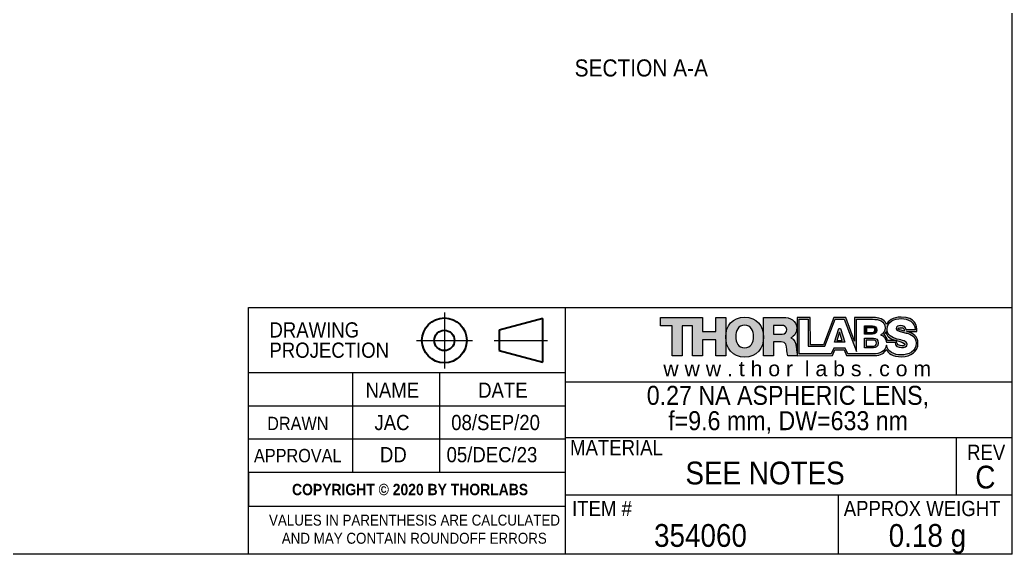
# Model space of a CAD drawing. Header units: millimetres. Extents: x 2 to 278, y 1 to 215.
# Drawn here: x 139.8 to 278, y 0.9 to 75.3 of the extents above; entities that cross this region are included whole.
import ezdxf

# ---------------------------------------------------------------- set-up
doc = ezdxf.new("R2010")
doc.units = ezdxf.units.MM
doc.header["$PDSIZE"] = -1
doc.linetypes.add('CENTERX2', pattern=[20.32, 12.7, -2.54, 2.54, -2.54])
doc.styles.add('SLDTEXTSTYLE0', font='GOTHIC.TTF', dxfattribs={"width": 0.913})
doc.styles.add('SLDTEXTSTYLE2', font='ARIAL.TTF')
doc.styles.add('SLDTEXTSTYLE3', font='GOTHICB.TTF', dxfattribs={"width": 0.913})

# ---------------------------------------------------------------- blocks, each defined once
blk = doc.blocks.new('Third Angle Projection Block')
at = {"color": 7, "linetype": 'CENTERX2', "lineweight": 18}
for p, q in [((101.48, 23.81), (101.48, 14.07)), ((96.6, 18.94), (106.35, 18.94)), ((110.14, 18.94), (119.45, 18.94))]:
    blk.add_line(p, q, dxfattribs=at)
at = {"color": 7, "linetype": 'Continuous', "lineweight": 35}
for p, q in [((118.62, 22.75), (111, 20.71)), ((118.62, 15.13), (118.62, 22.75)), ((111, 20.71), (111, 17.17)), ((111, 17.17), (118.62, 15.13))]:
    blk.add_line(p, q, dxfattribs=at)
for radius in [3.9, 1.77]:
    blk.add_circle((101.48, 18.94), radius, dxfattribs=at)
at = {"color": 7, "linetype": 'Continuous', "lineweight": 0}
blk.add_point((101.48, 18.94), dxfattribs=at)
blk = doc.blocks.new('THORLABS LOGO1')
at = {"linetype": 'Continuous'}
blk.add_hatch(color=7, dxfattribs=at).paths.add_polyline_path([(53.56, 28.7), (47.97, 28.7), (47.97, 45.26), (42.18, 45.26), (42.18, 28.7), (36.6, 28.7), (36.6, 45.26), (30.2, 45.26), (30.2, 50.05), (53.56, 50.05), (53.56, 42.27), (60.91, 42.27), (60.91, 50.05), (66.5, 50.05), (66.5, 28.7), (60.91, 28.7), (60.91, 37.49), (53.56, 37.49)], flags=0)
h = blk.add_hatch(color=7, dxfattribs=at)
edge = h.paths.add_edge_path(flags=0)
edge.add_spline(control_points=[(77.03, 50.19), (83.78, 50.2), (87.6, 45.28), (87.61, 39.09), (87.62, 32.9), (83.82, 27.96), (77.07, 27.95)], knot_values=[0, 0, 0, 0, 1, 1, 1, 2, 2, 2, 2], weights=[1, 1, 1, 1, 1, 1, 1], degree=3, periodic=0)
edge.add_spline(control_points=[(77.07, 27.95), (70.31, 27.96), (66.51, 32.9), (66.52, 39.09), (66.52, 39.1), (66.52, 39.11), (66.52, 39.13)], knot_values=[2, 2, 2, 2, 3, 3, 3, 3.002118, 3.002118, 3.002118, 3.002118], weights=[1, 1, 1, 1, 1, 1, 1], degree=3, periodic=0)
edge.add_spline(control_points=[(66.52, 39.13), (66.52, 45.27), (70.31, 50.18), (77.03, 50.19)], knot_values=[3.002118, 3.002118, 3.002118, 3.002118, 4, 4, 4, 4], weights=[1, 1, 1, 1], degree=3, periodic=0)
edge = h.paths.add_edge_path(flags=0)
edge.add_spline(control_points=[(77.03, 45.73), (73.43, 45.73), (72.05, 42.56), (72.05, 39.39)], knot_values=[2, 2, 2, 2, 3, 3, 3, 3], weights=[1, 1, 1, 1], degree=3, periodic=0)
edge.add_spline(control_points=[(72.05, 39.39), (72.05, 36.23), (73.43, 33.06), (77.03, 33.06)], knot_values=[3, 3, 3, 3, 4, 4, 4, 4], weights=[1, 1, 1, 1], degree=3, periodic=0)
edge.add_spline(control_points=[(77.03, 33.06), (80.64, 33.06), (82.02, 36.23), (82.02, 39.39)], knot_values=[0, 0, 0, 0, 1, 1, 1, 1], weights=[1, 1, 1, 1], degree=3, periodic=0)
edge.add_spline(control_points=[(82.02, 39.39), (82.02, 42.56), (80.64, 45.73), (77.03, 45.73)], knot_values=[1, 1, 1, 1, 2, 2, 2, 2], weights=[1, 1, 1, 1], degree=3, periodic=0)
h = blk.add_hatch(color=7, dxfattribs=at)
edge = h.paths.add_edge_path(flags=0)
edge.add_line((106.37, 29.72), (106.37, 28.7))
edge.add_line((106.37, 28.7), (101.19, 28.7))
edge.add_spline(control_points=[(101.19, 28.7), (100.71, 29.42), (100.62, 31.51), (100.56, 32.11)], knot_values=[7, 7, 7, 7, 8, 8, 8, 8], weights=[1, 1, 1, 1], degree=3, periodic=0)
edge.add_spline(control_points=[(100.56, 32.11), (100.41, 34.26), (100.05, 36.47), (97.44, 36.47)], knot_values=[8, 8, 8, 8, 9, 9, 9, 9], weights=[1, 1, 1, 1], degree=3, periodic=0)
edge.add_line((97.44, 36.47), (93.21, 36.47))
edge.add_line((93.21, 36.47), (93.21, 28.7))
edge.add_line((93.21, 28.7), (87.62, 28.7))
edge.add_line((87.62, 28.7), (87.62, 50.05))
edge.add_line((87.62, 50.05), (98.55, 50.05))
edge.add_spline(control_points=[(98.55, 50.05), (102.33, 50.05), (106.06, 48.34), (106.06, 44.04)], knot_values=[1, 1, 1, 1, 2, 2, 2, 2], weights=[1, 1, 1, 1], degree=3, periodic=0)
edge.add_spline(control_points=[(106.06, 44.04), (106.06, 41.73), (104.95, 39.55), (102.69, 38.69)], knot_values=[2, 2, 2, 2, 3, 3, 3, 3], weights=[1, 1, 1, 1], degree=3, periodic=0)
edge.add_line((102.69, 38.69), (102.69, 38.63))
edge.add_spline(control_points=[(102.69, 38.63), (104.98, 38.09), (105.64, 35.55), (105.82, 33.51)], knot_values=[4, 4, 4, 4, 5, 5, 5, 5], weights=[1, 1, 1, 1], degree=3, periodic=0)
edge.add_spline(control_points=[(105.82, 33.51), (105.88, 32.85), (106, 30.96), (106.37, 29.72)], knot_values=[5, 5, 5, 5, 5.740443, 5.740443, 5.740443, 5.740443], weights=[1, 1, 1, 1], degree=3, periodic=0)
edge = h.paths.add_edge_path(flags=0)
edge.add_line((97.65, 45.61), (93.21, 45.61))
edge.add_line((93.21, 45.61), (93.21, 40.8))
edge.add_line((93.21, 40.8), (97.89, 40.8))
edge.add_spline(control_points=[(97.89, 40.8), (99.57, 40.8), (100.47, 41.7), (100.47, 43.31)], knot_values=[1, 1, 1, 1, 2, 2, 2, 2], weights=[1, 1, 1, 1], degree=3, periodic=0)
edge.add_spline(control_points=[(100.47, 43.31), (100.47, 44.9), (99.21, 45.61), (97.65, 45.61)], knot_values=[2, 2, 2, 2, 3, 3, 3, 3], weights=[1, 1, 1, 1], degree=3, periodic=0)
h = blk.add_hatch(color=7, dxfattribs=at)
edge = h.paths.add_edge_path(flags=0)
edge.add_spline(control_points=[(149.68, 28.76), (152.52, 28.81), (155.17, 30.16), (155.98, 32.14)], knot_values=[19, 19, 19, 19, 20, 20, 20, 20], weights=[1, 1, 1, 1], degree=3, periodic=0)
edge.add_spline(control_points=[(155.98, 32.14), (156.75, 30.16), (159.42, 28.16), (164.59, 28.16)], knot_values=[20, 20, 20, 20, 21, 21, 21, 21], weights=[1, 1, 1, 1], degree=3, periodic=0)
edge.add_spline(control_points=[(164.59, 28.16), (169.77, 28.16), (173.62, 31.31), (173.62, 35.45)], knot_values=[21, 21, 21, 21, 22, 22, 22, 22], weights=[1, 1, 1, 1], degree=3, periodic=0)
edge.add_spline(control_points=[(173.62, 35.45), (173.62, 39.66), (171.19, 41.16), (167.34, 42.17)], knot_values=[22, 22, 22, 22, 23, 23, 23, 23], weights=[1, 1, 1, 1], degree=3, periodic=0)
edge.add_spline(control_points=[(167.34, 42.17), (167.28, 42.18), (167.24, 42.2), (167.19, 42.21)], knot_values=[0, 0, 0, 0, 1, 1, 1, 1], weights=[1, 1, 1, 1], degree=3, periodic=0)
edge.add_line((167.19, 42.21), (173.07, 42.17))
edge.add_spline(control_points=[(173.07, 42.17), (173.07, 45.27), (172.46, 50.25), (164.19, 50.25)], knot_values=[2, 2, 2, 2, 3, 3, 3, 3], weights=[1, 1, 1, 1], degree=3, periodic=0)
edge.add_spline(control_points=[(164.19, 50.25), (159.36, 50.25), (156.98, 47.9), (156.02, 46.19)], knot_values=[3, 3, 3, 3, 4, 4, 4, 4], weights=[1, 1, 1, 1], degree=3, periodic=0)
edge.add_spline(control_points=[(156.02, 46.19), (155.12, 47.9), (154.59, 50.05), (147.73, 50.05)], knot_values=[4, 4, 4, 4, 5, 5, 5, 5], weights=[1, 1, 1, 1], degree=3, periodic=0)
edge.add_line((147.73, 50.05), (138.3, 50.05))
edge.add_line((138.3, 50.05), (138.3, 36.75))
edge.add_line((138.3, 36.75), (133.38, 50.05))
edge.add_line((133.38, 50.05), (126.78, 50.05))
edge.add_line((126.78, 50.05), (121.04, 34.84))
edge.add_line((121.04, 34.84), (113.73, 34.79))
edge.add_line((113.73, 34.79), (113.64, 50.05))
edge.add_line((113.64, 50.05), (106.38, 50.05))
edge.add_line((106.38, 50.05), (106.37, 28.7))
edge.add_line((106.37, 28.7), (126.07, 28.76))
edge.add_line((126.07, 28.76), (127.34, 31.91))
edge.add_line((127.34, 31.91), (132.52, 31.91))
edge.add_line((132.52, 31.91), (133.73, 28.76))
edge.add_line((133.73, 28.76), (149.68, 28.76))
edge = h.paths.add_edge_path(flags=0)
edge.add_spline(control_points=[(164.24, 44.24), (165.39, 44.21), (165.75, 43.97), (165.86, 43.28)], knot_values=[2, 2, 2, 2, 3, 3, 3, 3], weights=[1, 1, 1, 1], degree=3, periodic=0)
edge.add_spline(control_points=[(165.86, 43.28), (165.91, 43), (165.91, 42.83), (165.91, 42.47)], knot_values=[3, 3, 3, 3, 4, 4, 4, 4], weights=[1, 1, 1, 1], degree=3, periodic=0)
edge.add_spline(control_points=[(165.91, 42.47), (163.24, 43.15), (162.51, 43.26), (162.51, 43.83)], knot_values=[0, 0, 0, 0, 1, 1, 1, 1], weights=[1, 1, 1, 1], degree=3, periodic=0)
edge.add_spline(control_points=[(162.51, 43.83), (162.51, 44.09), (163.68, 44.26), (164.24, 44.24)], knot_values=[1, 1, 1, 1, 2, 2, 2, 2], weights=[1, 1, 1, 1], degree=3, periodic=0)
edge = h.paths.add_edge_path(flags=0)
edge.add_spline(control_points=[(166.33, 35.1), (166.09, 34.16), (165.4, 33.89), (163.61, 34.38)], knot_values=[4, 4, 4, 4, 5, 5, 5, 5], weights=[1, 1, 1, 1], degree=3, periodic=0)
edge.add_spline(control_points=[(163.61, 34.38), (161.73, 34.9), (161.7, 35.93), (161.7, 37.09)], knot_values=[5, 5, 5, 5, 6, 6, 6, 6], weights=[1, 1, 1, 1], degree=3, periodic=0)
edge.add_spline(control_points=[(161.7, 37.09), (164.07, 36.41), (166.45, 35.6), (166.33, 35.1)], knot_values=[3, 3, 3, 3, 4, 4, 4, 4], weights=[1, 1, 1, 1], degree=3, periodic=0)
edge = h.paths.add_edge_path(flags=0)
edge.add_spline(control_points=[(148.33, 48.99), (151.65, 49.04), (155.3, 48.18), (155.3, 44.17)], knot_values=[16, 16, 16, 16, 17, 17, 17, 17], weights=[1, 1, 1, 1], degree=3, periodic=0)
edge.add_spline(control_points=[(155.3, 44.17), (155.3, 42.45), (154.27, 41.05), (152.76, 40.3)], knot_values=[17, 17, 17, 17, 18, 18, 18, 18], weights=[1, 1, 1, 1], degree=3, periodic=0)
edge.add_spline(control_points=[(152.76, 40.3), (154.66, 39.75), (155.88, 38.19), (156.06, 36.23)], knot_values=[18, 18, 18, 18, 19, 19, 19, 19], weights=[1, 1, 1, 1], degree=3, periodic=0)
edge.add_line((156.06, 36.23), (160.86, 36.23))
edge.add_spline(control_points=[(160.86, 36.23), (160.97, 33.97), (162.37, 33.25), (164.51, 33.25)], knot_values=[20, 20, 20, 20, 21, 21, 21, 21], weights=[1, 1, 1, 1], degree=3, periodic=0)
edge.add_spline(control_points=[(164.51, 33.25), (166.02, 33.25), (167.59, 33.79), (167.59, 35.21)], knot_values=[21, 21, 21, 21, 22, 22, 22, 22], weights=[1, 1, 1, 1], degree=3, periodic=0)
edge.add_spline(control_points=[(167.59, 35.21), (167.59, 36.91), (164.83, 37.23), (162.05, 38.01)], knot_values=[22, 22, 22, 22, 23, 23, 23, 23], weights=[1, 1, 1, 1], degree=3, periodic=0)
edge.add_spline(control_points=[(162.05, 38.01), (159.29, 38.79), (156.4, 40.03), (156.4, 43.55)], knot_values=[23, 23, 23, 23, 24, 24, 24, 24], weights=[1, 1, 1, 1], degree=3, periodic=0)
edge.add_spline(control_points=[(156.4, 43.55), (156.4, 47.75), (160.64, 49.39), (164.26, 49.39)], knot_values=[24, 24, 24, 24, 25, 25, 25, 25], weights=[1, 1, 1, 1], degree=3, periodic=0)
edge.add_spline(control_points=[(164.26, 49.39), (168.1, 49.39), (171.97, 47.54), (171.99, 43.2)], knot_values=[25, 25, 25, 25, 26, 26, 26, 26], weights=[1, 1, 1, 1], degree=3, periodic=0)
edge.add_line((171.99, 43.2), (166.97, 43.2))
edge.add_spline(control_points=[(166.97, 43.2), (167.05, 44.95), (165.4, 45.52), (163.86, 45.52)], knot_values=[27, 27, 27, 27, 28, 28, 28, 28], weights=[1, 1, 1, 1], degree=3, periodic=0)
edge.add_spline(control_points=[(163.86, 45.52), (162.78, 45.52), (161.43, 45.14), (161.43, 43.88)], knot_values=[28, 28, 28, 28, 29, 29, 29, 29], weights=[1, 1, 1, 1], degree=3, periodic=0)
edge.add_spline(control_points=[(161.43, 43.88), (161.43, 42.4), (164.21, 42.13), (167.02, 41.35)], knot_values=[29, 29, 29, 29, 30, 30, 30, 30], weights=[1, 1, 1, 1], degree=3, periodic=0)
edge.add_spline(control_points=[(167.02, 41.35), (169.8, 40.57), (172.61, 39.27), (172.61, 35.8)], knot_values=[30, 30, 30, 30, 31, 31, 31, 31], weights=[1, 1, 1, 1], degree=3, periodic=0)
edge.add_spline(control_points=[(172.61, 35.8), (172.61, 30.93), (168.45, 29.12), (164.21, 29.12)], knot_values=[31, 31, 31, 31, 32, 32, 32, 32], weights=[1, 1, 1, 1], degree=3, periodic=0)
edge.add_spline(control_points=[(164.21, 29.12), (160.29, 29.12), (156.78, 30.89), (156, 34.65)], knot_values=[0, 0, 0, 0, 1, 1, 1, 1], weights=[1, 1, 1, 1], degree=3, periodic=0)
edge.add_spline(control_points=[(156, 34.65), (155.49, 30.98), (152.35, 29.7), (148.57, 29.7)], knot_values=[1, 1, 1, 1, 2, 2, 2, 2], weights=[1, 1, 1, 1], degree=3, periodic=0)
edge.add_line((148.57, 29.7), (134.47, 29.7))
edge.add_line((134.47, 29.7), (133.03, 32.97))
edge.add_line((133.03, 32.97), (126.8, 32.97))
edge.add_line((126.8, 32.97), (125.34, 29.72))
edge.add_line((125.34, 29.72), (107.51, 29.72))
edge.add_line((107.51, 29.72), (107.51, 48.99))
edge.add_line((107.51, 48.99), (112.53, 48.99))
edge.add_line((112.53, 48.99), (112.53, 34.08))
edge.add_line((112.53, 34.08), (121.78, 34.08))
edge.add_line((121.78, 34.08), (127.39, 48.99))
edge.add_line((127.39, 48.99), (132.5, 48.99))
edge.add_line((132.5, 48.99), (139.3, 31.03))
edge.add_line((139.3, 31.03), (139.3, 48.99))
edge.add_line((139.3, 48.99), (148.33, 48.99))
edge = h.paths.add_edge_path(flags=0)
edge.add_spline(control_points=[(156.71, 37.13), (156.71, 38.59), (155.45, 39.85), (154.65, 40.38)], knot_values=[8, 8, 8, 8, 9, 9, 9, 9], weights=[1, 1, 1, 1], degree=3, periodic=0)
edge.add_spline(control_points=[(154.65, 40.38), (155.05, 40.84), (155.65, 41.31), (155.85, 42.11)], knot_values=[9, 9, 9, 9, 10, 10, 10, 10], weights=[1, 1, 1, 1], degree=3, periodic=0)
edge.add_spline(control_points=[(155.85, 42.11), (155.85, 39.85), (157.97, 38.12), (160.63, 37.39)], knot_values=[10, 10, 10, 10, 11, 11, 11, 11], weights=[1, 1, 1, 1], degree=3, periodic=0)
edge.add_spline(control_points=[(160.63, 37.39), (160.94, 37.31), (161.26, 37.22), (161.57, 37.13)], knot_values=[0, 0, 0, 0, 1, 1, 1, 1], weights=[1, 1, 1, 1], degree=3, periodic=0)
edge.add_line((161.57, 37.13), (156.71, 37.13))
h = blk.add_hatch(color=7, dxfattribs=at)
edge = h.paths.add_edge_path(flags=0)
edge.add_spline(control_points=[(150.72, 43.01), (150.72, 41.27), (149.35, 40.69), (148.36, 40.69)], knot_values=[2, 2, 2, 2, 3, 3, 3, 3], weights=[1, 1, 1, 1], degree=3, periodic=0)
edge.add_line((148.36, 40.69), (143.88, 40.69))
edge.add_line((143.88, 40.69), (143.88, 45.36))
edge.add_line((143.88, 45.36), (148.36, 45.36))
edge.add_spline(control_points=[(148.36, 45.36), (149.57, 45.36), (150.72, 44.78), (150.72, 43.01)], knot_values=[1, 1, 1, 1, 2, 2, 2, 2], weights=[1, 1, 1, 1], degree=3, periodic=0)
edge = h.paths.add_edge_path(flags=0)
edge.add_line((144.86, 44.33), (144.86, 41.64))
edge.add_line((144.86, 41.64), (147.98, 41.64))
edge.add_spline(control_points=[(147.98, 41.64), (148.68, 41.64), (149.63, 41.97), (149.63, 42.98)], knot_values=[2, 2, 2, 2, 3, 3, 3, 3], weights=[1, 1, 1, 1], degree=3, periodic=0)
edge.add_spline(control_points=[(149.63, 42.98), (149.63, 44), (148.83, 44.33), (147.98, 44.33)], knot_values=[3, 3, 3, 3, 4, 4, 4, 4], weights=[1, 1, 1, 1], degree=3, periodic=0)
edge.add_line((147.98, 44.33), (144.86, 44.33))
h = blk.add_hatch(color=7, dxfattribs=at)
h.paths.add_polyline_path([(130.37, 43.91), (132.81, 36.2), (127.07, 36.2), (129.59, 43.91)], flags=0)
h.paths.add_polyline_path([(128.42, 37.23), (131.39, 37.23), (129.93, 41.88)], flags=0)
h = blk.add_hatch(color=7, dxfattribs=at)
edge = h.paths.add_edge_path(flags=0)
edge.add_spline(control_points=[(151.47, 35.75), (151.47, 33.75), (149.96, 33.08), (148.85, 33.08)], knot_values=[2, 2, 2, 2, 3, 3, 3, 3], weights=[1, 1, 1, 1], degree=3, periodic=0)
edge.add_line((148.85, 33.08), (143.88, 33.08))
edge.add_line((143.88, 33.08), (143.88, 38.46))
edge.add_line((143.88, 38.46), (148.85, 38.46))
edge.add_spline(control_points=[(148.85, 38.46), (150.2, 38.46), (151.47, 37.79), (151.47, 35.75)], knot_values=[1, 1, 1, 1, 2, 2, 2, 2], weights=[1, 1, 1, 1], degree=3, periodic=0)
edge = h.paths.add_edge_path(flags=0)
edge.add_line((144.84, 34), (148.57, 34))
edge.add_spline(control_points=[(148.57, 34), (149.4, 34), (150.53, 34.43), (150.53, 35.71)], knot_values=[2, 2, 2, 2, 3, 3, 3, 3], weights=[1, 1, 1, 1], degree=3, periodic=0)
edge.add_spline(control_points=[(150.53, 35.71), (150.53, 37.03), (149.58, 37.46), (148.57, 37.46)], knot_values=[3, 3, 3, 3, 4, 4, 4, 4], weights=[1, 1, 1, 1], degree=3, periodic=0)
edge.add_line((148.57, 37.46), (144.84, 37.46))
edge.add_line((144.84, 37.46), (144.84, 34))
at = {"color": 7, "linetype": 'Continuous', "lineweight": 18}
for p, q in [((30.2, 45.26), (30.2, 50.05)), ((30.2, 50.05), (53.56, 50.05)), ((53.56, 50.05), (53.56, 42.27)), ((60.91, 42.27), (60.91, 50.05)), ((60.91, 50.05), (66.5, 50.05)), ((66.5, 50.05), (66.5, 28.7)), ((87.62, 50.05), (98.55, 50.05)), ((87.62, 28.7), (87.62, 50.05)), ((106.38, 50.05), (106.37, 28.7)), ((113.64, 50.05), (106.38, 50.05)), ((113.73, 34.79), (113.64, 50.05)), ((126.78, 50.05), (121.04, 34.84)), ((133.38, 50.05), (126.78, 50.05)), ((138.3, 36.75), (133.38, 50.05)), ((147.73, 50.05), (138.3, 50.05)), ((138.3, 50.05), (138.3, 36.75)), ((36.6, 45.26), (30.2, 45.26)), ((36.6, 28.7), (36.6, 45.26)), ((47.97, 45.26), (42.18, 45.26)), ((42.18, 45.26), (42.18, 28.7)), ((47.97, 28.7), (47.97, 45.26)), ((97.65, 45.61), (93.21, 45.61)), ((93.21, 45.61), (93.21, 40.8)), ((107.51, 29.72), (107.51, 48.99)), ((107.51, 48.99), (112.53, 48.99)), ((112.53, 48.99), (112.53, 34.08)), ((121.78, 34.08), (127.39, 48.99)), ((127.39, 48.99), (132.5, 48.99)), ((132.5, 48.99), (139.3, 31.03)), ((139.3, 31.03), (139.3, 48.99)), ((139.3, 48.99), (148.33, 48.99)), ((143.88, 45.36), (148.36, 45.36)), ((143.88, 40.69), (143.88, 45.36)), ((144.86, 44.33), (144.86, 41.64)), ((147.98, 44.33), (144.86, 44.33)), ((53.56, 42.27), (60.91, 42.27)), ((93.21, 40.8), (97.89, 40.8)), ((127.07, 36.2), (129.59, 43.91)), ((129.93, 41.88), (128.42, 37.23)), ((129.59, 43.91), (130.37, 43.91)), ((131.39, 37.23), (129.93, 41.88)), ((130.37, 43.91), (132.81, 36.2)), ((148.36, 40.69), (143.88, 40.69)), ((144.86, 41.64), (147.98, 41.64)), ((171.99, 43.2), (166.97, 43.2)), ((167.19, 42.21), (173.07, 42.17)), ((60.91, 37.49), (53.56, 37.49)), ((53.56, 37.49), (53.56, 28.7)), ((60.91, 28.7), (60.91, 37.49)), ((97.44, 36.47), (93.21, 36.47)), ((93.21, 36.47), (93.21, 28.7)), ((102.69, 38.69), (102.69, 38.63)), ((112.53, 34.08), (121.78, 34.08)), ((121.04, 34.84), (113.73, 34.79)), ((132.81, 36.2), (127.07, 36.2)), ((128.42, 37.23), (131.39, 37.23)), ((143.88, 38.46), (148.85, 38.46)), ((143.88, 33.08), (143.88, 38.46)), ((144.84, 37.46), (144.84, 34)), ((148.57, 37.46), (144.84, 37.46)), ((144.84, 34), (148.57, 34)), ((156.06, 36.23), (160.86, 36.23)), ((161.57, 37.13), (156.71, 37.13)), ((42.18, 28.7), (36.6, 28.7)), ((53.56, 28.7), (47.97, 28.7)), ((66.5, 28.7), (60.91, 28.7)), ((93.21, 28.7), (87.62, 28.7)), ((106.37, 28.7), (101.19, 28.7)), ((106.37, 29.72), (106.37, 28.7)), ((106.37, 28.7), (126.07, 28.76)), ((125.34, 29.72), (107.51, 29.72)), ((126.8, 32.97), (125.34, 29.72)), ((126.07, 28.76), (127.34, 31.91)), ((133.03, 32.97), (126.8, 32.97)), ((127.34, 31.91), (132.52, 31.91)), ((132.52, 31.91), (133.73, 28.76)), ((134.47, 29.7), (133.03, 32.97)), ((133.73, 28.76), (149.68, 28.76)), ((148.57, 29.7), (134.47, 29.7)), ((148.85, 33.08), (143.88, 33.08))]:
    blk.add_line(p, q, dxfattribs=at)
at = {"color": 8, "linetype": 'Continuous', "lineweight": 0, "true_color": 0x808080}
for points in [[(66.52, 39.13), (66.52, 45.27), (70.31, 50.18), (77.03, 50.19)], [(98.55, 50.05), (102.33, 50.05), (106.06, 48.34), (106.06, 44.04)], [(156.02, 46.19), (155.12, 47.9), (154.59, 50.05), (147.73, 50.05)], [(164.19, 50.25), (159.36, 50.25), (156.98, 47.9), (156.02, 46.19)], [(173.07, 42.17), (173.07, 45.27), (172.46, 50.25), (164.19, 50.25)], [(77.03, 45.73), (73.43, 45.73), (72.05, 42.56), (72.05, 39.39)], [(82.02, 39.39), (82.02, 42.56), (80.64, 45.73), (77.03, 45.73)], [(100.47, 43.31), (100.47, 44.9), (99.21, 45.61), (97.65, 45.61)], [(149.63, 42.98), (149.63, 44), (148.83, 44.33), (147.98, 44.33)], [(148.33, 48.99), (151.65, 49.04), (155.3, 48.18), (155.3, 44.17)], [(148.36, 45.36), (149.57, 45.36), (150.72, 44.78), (150.72, 43.01)], [(156.4, 43.55), (156.4, 47.75), (160.64, 49.39), (164.26, 49.39)], [(163.86, 45.52), (162.78, 45.52), (161.43, 45.14), (161.43, 43.88)], [(162.51, 43.83), (162.51, 44.09), (163.68, 44.26), (164.24, 44.24)], [(166.97, 43.2), (167.05, 44.95), (165.4, 45.52), (163.86, 45.52)], [(164.24, 44.24), (165.39, 44.21), (165.75, 43.97), (165.86, 43.28)], [(164.26, 49.39), (168.1, 49.39), (171.97, 47.54), (171.99, 43.2)], [(72.05, 39.39), (72.05, 36.23), (73.43, 33.06), (77.03, 33.06)], [(77.03, 33.06), (80.64, 33.06), (82.02, 36.23), (82.02, 39.39)], [(97.89, 40.8), (99.57, 40.8), (100.47, 41.7), (100.47, 43.31)], [(106.06, 44.04), (106.06, 41.73), (104.95, 39.55), (102.69, 38.69)], [(147.98, 41.64), (148.68, 41.64), (149.63, 41.97), (149.63, 42.98)], [(150.72, 43.01), (150.72, 41.27), (149.35, 40.69), (148.36, 40.69)], [(155.3, 44.17), (155.3, 42.45), (154.27, 41.05), (152.76, 40.3)], [(152.76, 40.3), (154.66, 39.75), (155.88, 38.19), (156.06, 36.23)], [(154.65, 40.38), (155.05, 40.84), (155.65, 41.31), (155.85, 42.11)], [(156.71, 37.13), (156.71, 38.59), (155.45, 39.85), (154.65, 40.38)], [(155.85, 42.11), (155.85, 39.85), (157.97, 38.12), (160.63, 37.39)], [(162.05, 38.01), (159.29, 38.79), (156.4, 40.03), (156.4, 43.55)], [(161.43, 43.88), (161.43, 42.4), (164.21, 42.13), (167.02, 41.35)], [(165.91, 42.47), (163.24, 43.15), (162.51, 43.26), (162.51, 43.83)], [(165.86, 43.28), (165.91, 43), (165.91, 42.83), (165.91, 42.47)], [(167.02, 41.35), (169.8, 40.57), (172.61, 39.27), (172.61, 35.8)], [(167.34, 42.17), (167.28, 42.18), (167.24, 42.2), (167.19, 42.21)], [(173.62, 35.45), (173.62, 39.66), (171.19, 41.16), (167.34, 42.17)], [(100.56, 32.11), (100.41, 34.26), (100.05, 36.47), (97.44, 36.47)], [(102.69, 38.63), (104.98, 38.09), (105.64, 35.55), (105.82, 33.51)], [(105.82, 33.51), (105.88, 32.85), (106, 30.96), (106.37, 29.72)], [(150.53, 35.71), (150.53, 37.03), (149.58, 37.46), (148.57, 37.46)], [(148.57, 34), (149.4, 34), (150.53, 34.43), (150.53, 35.71)], [(156, 34.65), (155.49, 30.98), (152.35, 29.7), (148.57, 29.7)], [(148.85, 38.46), (150.2, 38.46), (151.47, 37.79), (151.47, 35.75)], [(151.47, 35.75), (151.47, 33.75), (149.96, 33.08), (148.85, 33.08)], [(164.21, 29.12), (160.29, 29.12), (156.78, 30.89), (156, 34.65)], [(160.63, 37.39), (160.94, 37.31), (161.26, 37.22), (161.57, 37.13)], [(160.86, 36.23), (160.97, 33.97), (162.37, 33.25), (164.51, 33.25)], [(161.7, 37.09), (164.07, 36.41), (166.45, 35.6), (166.33, 35.1)], [(163.61, 34.38), (161.73, 34.9), (161.7, 35.93), (161.7, 37.09)], [(167.59, 35.21), (167.59, 36.91), (164.83, 37.23), (162.05, 38.01)], [(166.33, 35.1), (166.09, 34.16), (165.4, 33.89), (163.61, 34.38)], [(172.61, 35.8), (172.61, 30.93), (168.45, 29.12), (164.21, 29.12)], [(164.51, 33.25), (166.02, 33.25), (167.59, 33.79), (167.59, 35.21)], [(164.59, 28.16), (169.77, 28.16), (173.62, 31.31), (173.62, 35.45)], [(101.19, 28.7), (100.71, 29.42), (100.62, 31.51), (100.56, 32.11)], [(149.68, 28.76), (152.52, 28.81), (155.17, 30.16), (155.98, 32.14)], [(155.98, 32.14), (156.75, 30.16), (159.42, 28.16), (164.59, 28.16)]]:
    blk.add_open_spline(points, degree=3, dxfattribs=at)
for points, knots in [([(77.03, 50.19), (83.78, 50.2), (87.6, 45.28), (87.61, 39.09), (87.62, 32.9), (83.82, 27.96), (77.07, 27.95)], [0, 0, 0, 0, 1, 1, 1, 2, 2, 2, 2]), ([(77.07, 27.95), (70.31, 27.96), (66.51, 32.9), (66.52, 39.09), (66.52, 39.1), (66.52, 39.11), (66.52, 39.13)], [2, 2, 2, 2, 3, 3, 3, 3.002118, 3.002118, 3.002118, 3.002118])]:
    blk.add_open_spline(points, degree=3, knots=knots, dxfattribs=at)

msp = doc.modelspace()

# ---------------------------------------------------------------- linework, layer by layer
at = {"color": 7, "linetype": 'Continuous', "lineweight": 18}
for p, q in [((277.9892, 0.9032), (277.9892, 214.6454)), ((277.9892, 35.2395), (277.9892, 50.0331)), ((171.6328, 7.5627), (171.6328, 35.2395)), ((171.6328, 35.2395), (215.7428, 35.2395)), ((215.7428, 35.2395), (215.7428, 0.9032)), ((215.7428, 35.2395), (277.9892, 35.2395)), ((171.6328, 12.2959), (171.6328, 26.1661)), ((171.6328, 0.9032), (171.6328, 26.1661)), ((215.7428, 26.1661), (171.6328, 26.1661)), ((186.1338, 26.1661), (186.1338, 12.2959)), ((198.2146, 26.1661), (198.2146, 12.2959)), ((215.7428, 24.8927), (277.9892, 24.8927)), ((215.7428, 21.4874), (171.6328, 21.4874)), ((215.7428, 16.9217), (171.6328, 16.9217)), ((215.7428, 17.1605), (277.9892, 17.1605)), ((270.1684, 17.1605), (270.1684, 9.1409)), ((215.7428, 12.2959), (171.6328, 12.2959)), ((171.6328, 12.2959), (171.6328, 7.5627)), ((215.7428, 9.1409), (277.9892, 9.1409)), ((253.749, 9.1409), (253.749, 0.9032)), ((171.6328, 7.5627), (215.7428, 7.5627)), ((277.9892, 0.9032), (1.5794, 0.9032))]:
    msp.add_line(p, q, dxfattribs=at)

# ---------------------------------------------------------------- block references
at = {"color": 7, "linetype": 'Continuous'}
for name, p, xscale, yscale, zscale in [('Third Angle Projection Block', (117.7262, 15.5162), 0.8, 0.8, 0.8), ('THORLABS LOGO1', (221.4689, 21.359), 0.25, 0.25, 0.25)]:
    msp.add_blockref(name, p, dxfattribs=dict(at, xscale=xscale, yscale=yscale, zscale=zscale))

# ---------------------------------------------------------------- texts
at = {"color": 7, "linetype": 'Continuous', "lineweight": 0}
for s, insert, char_height, attachment_point, style in [('SECTION A-A', (226.3379, 69.7988), 2.38125, 2, 'SLDTEXTSTYLE0'), ('DRAWING', (174.5484, 33.1872), 2.11667, 1, 'SLDTEXTSTYLE0'), ('PROJECTION', (174.5484, 30.365), 2.11667, 1, 'SLDTEXTSTYLE0'), ('w w w . t h o r  l a b s . c o m', (229.4029, 27.7957), 2.116667, 1, 'SLDTEXTSTYLE2'), ('NAME', (187.9274, 24.7973), 2.11667, 1, 'SLDTEXTSTYLE0'), ('DATE', (203.6145, 24.7973), 2.11667, 1, 'SLDTEXTSTYLE0'), ('0.27 NA ASPHERIC LENS, ', (246.757, 24.3408), 2.645833, 2, 'SLDTEXTSTYLE0'), ('f=9.6 mm, DW=633 nm', (246.7861, 20.813), 2.645833, 2, 'SLDTEXTSTYLE0'), ('DRAWN', (174.2309, 20.0328), 1.85208, 1, 'SLDTEXTSTYLE0'), ('JAC', (189.1702, 20.2929), 2.11667, 1, 'SLDTEXTSTYLE0'), ('08/SEP/20', (199.8662, 20.2929), 2.11667, 1, 'SLDTEXTSTYLE0'), ('MATERIAL', (216.42, 16.7995), 2.11667, 1, 'SLDTEXTSTYLE0'), ('APPROVAL', (172.396, 15.557), 1.85208, 1, 'SLDTEXTSTYLE0'), ('DD', (189.9377, 15.8171), 2.11667, 1, 'SLDTEXTSTYLE0'), ('05/DEC/23', (199.2183, 15.8171), 2.11667, 1, 'SLDTEXTSTYLE0'), ('REV', (271.7161, 16.1424), 2.11667, 1, 'SLDTEXTSTYLE0'), ('SEE NOTES', (243.5762, 13.7875), 3.175, 2, 'SLDTEXTSTYLE0'), ('C', (274.2583, 13.2187), 3.175, 2, 'SLDTEXTSTYLE0'), ('COPYRIGHT © 2020 BY THORLABS', (177.6926, 10.6956), 1.5875, 1, 'SLDTEXTSTYLE3'), ('ITEM #', (216.7004, 8.3247), 2.11667, 1, 'SLDTEXTSTYLE0'), ('APPROX WEIGHT', (254.5318, 8.3247), 2.116667, 1, 'SLDTEXTSTYLE0'), ('VALUES IN PARENTHESIS ARE CALCULATED', (194.7503, 6.4025), 1.524, 2, 'SLDTEXTSTYLE0'), ('354060', (234.5804, 5.0934), 3.175, 2, 'SLDTEXTSTYLE0'), ('0.18 g', (266.1873, 5.0934), 3.175, 2, 'SLDTEXTSTYLE0'), ('AND MAY CONTAIN ROUNDOFF ERRORS', (194.7209, 3.8785), 1.524, 2, 'SLDTEXTSTYLE0')]:
    msp.add_mtext(s, dxfattribs=dict(at, insert=insert, char_height=char_height, attachment_point=attachment_point, style=style))

doc.saveas('drawing.dxf')
